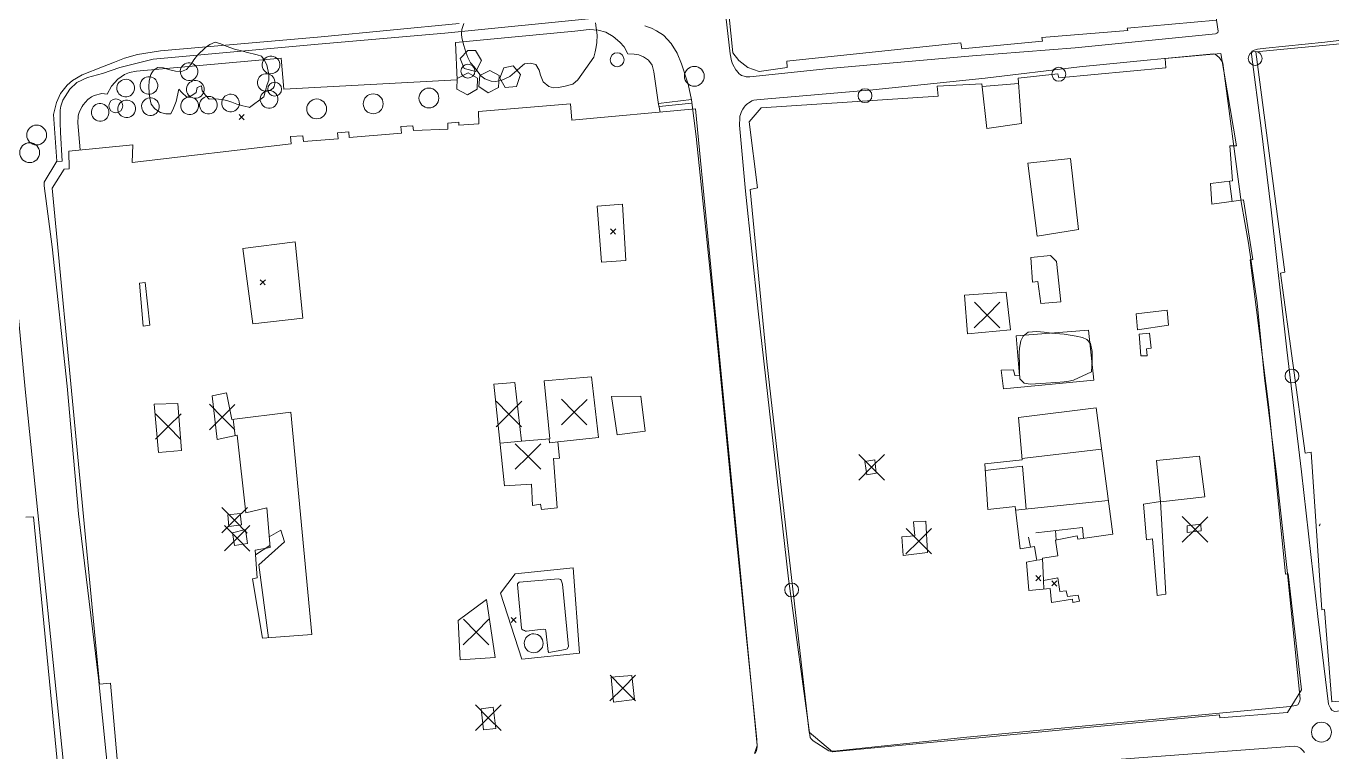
# Model space of a CAD drawing. Header units: metres. Extents: x 4652992 to 4879070, y 2074171 to 2309877.
# Drawn here: x 4654215.2 to 4654359.8, y 2308172.6 to 2308252.9 of the extents above; entities that cross this region are included whole.
import ezdxf

# ---------------------------------------------------------------- set-up
doc = ezdxf.new("R2010")
doc.units = ezdxf.units.M
doc.header["$MEASUREMENT"] = 0
doc.linetypes.add('DGN Style 2', pattern=[66.27138, 39.762828, -26.508552])
for name, color, linetype, lineweight in [('Level 16', 2, 'Continuous', 0), ('Level 18', 5, 'Continuous', 0), ('Level 30', 5, 'Continuous', 0), ('Level 31', 38, 'Continuous', 0), ('Level 35', 4, 'Continuous', 0), ('Level 39', 9, 'Continuous', 0), ('Level 40', 1, 'Continuous', 0), ('Level 45', 9, 'Continuous', 0), ('Level 54', 30, 'DGN Style 2', 0), ('Level 61', 4, 'Continuous', 0), ('Level 62', 4, 'Continuous', 0), ('Level 63', 3, 'Continuous', 0)]:
    doc.layers.add(name, color=color, linetype=linetype, lineweight=lineweight)

# ---------------------------------------------------------------- blocks, each defined once
blk = doc.blocks.new('POSTE_1')
at = {"layer": 'Level 61'}
blk.add_circle((-4.7e-05, -1.9e-05, -2.4e-05), 0.770001, dxfattribs=at)
blk = doc.blocks.new('AL_1')
at = {"layer": 'Level 45'}
blk.add_circle((2.1e-05, 1.3e-05, 3e-05), 1.100002, dxfattribs=at)
blk = doc.blocks.new('COTA_3')
at = {"layer": 'Level 63', "ltscale": 0.2}
for p, q in [((-1.408562, 1.419507, 4e-05), (-0.000105, -1.5e-05, 4e-05)), ((1.419417, 1.408442, 4e-05), (-0.000105, -1.5e-05, 4e-05)), ((-0.000105, -1.5e-05, 4e-05), (-1.419627, -1.408472, 4e-05)), ((-0.000105, -1.5e-05, 4e-05), (1.408352, -1.419537, 4e-05))]:
    blk.add_line(p, q, dxfattribs=at)
blk = doc.blocks.new('COTA_10')
at = {"layer": 'Level 39'}
for p, q in [((-1.408444, 1.419518, 3.9e-05), (1.3e-05, -4e-06, 3.9e-05)), ((1.419535, 1.408453, 3.9e-05), (1.3e-05, -4e-06, 3.9e-05)), ((1.3e-05, -4e-06, 3.9e-05), (-1.419509, -1.408461, 3.9e-05)), ((1.3e-05, -4e-06, 3.9e-05), (1.40847, -1.419526, 3.9e-05))]:
    blk.add_line(p, q, dxfattribs=at)
blk = doc.blocks.new('COTA_1')
at = {"layer": 'Level 63', "ltscale": 0.2}
for p, q in [((0.000125, 4.5e-05, -0.000195), (-1.419397, -1.408412, -0.000195)), ((-1.408332, 1.419567, -0.000195), (0.000125, 4.5e-05, -0.000195)), ((1.419647, 1.408502, -0.000195), (0.000125, 4.5e-05, -0.000195)), ((0.000125, 4.5e-05, -0.000195), (1.408582, -1.419477, -0.000195))]:
    blk.add_line(p, q, dxfattribs=at)
blk = doc.blocks.new('COTA_4')
at = {"layer": 'Level 63', "ltscale": 0.2}
for p, q in [((-1.408652, 1.419322, -6.5e-05), (-0.000195, -0.0002, -6.5e-05)), ((1.419327, 1.408257, -6.5e-05), (-0.000195, -0.0002, -6.5e-05)), ((-0.000195, -0.0002, -6.5e-05), (-1.419717, -1.408657, -6.5e-05)), ((-0.000195, -0.0002, -6.5e-05), (1.408262, -1.419722, -6.5e-05))]:
    blk.add_line(p, q, dxfattribs=at)
blk = doc.blocks.new('COTA_6')
at = {"layer": 'Level 63', "ltscale": 0.2}
for p, q in [((0.000225, 0, 0.000245), (-1.419297, -1.408457, 0.000245)), ((-1.408232, 1.419522, 0.000245), (0.000225, 0, 0.000245)), ((1.419747, 1.408457, 0.000245), (0.000225, 0, 0.000245)), ((0.000225, 0, 0.000245), (1.408682, -1.419522, 0.000245))]:
    blk.add_line(p, q, dxfattribs=at)
blk = doc.blocks.new('COTA_9')
at = {"layer": 'Level 63', "ltscale": 0.2}
for p, q in [((-0.00013, 0.00011, 0.000195), (-1.419652, -1.408347, 0.000195)), ((-1.408587, 1.419632, 0.000195), (-0.00013, 0.00011, 0.000195)), ((1.419392, 1.408567, 0.000195), (-0.00013, 0.00011, 0.000195)), ((-0.00013, 0.00011, 0.000195), (1.408327, -1.419412, 0.000195))]:
    blk.add_line(p, q, dxfattribs=at)

msp = doc.modelspace()

# ---------------------------------------------------------------- linework, layer by layer
at = {"layer": 'Level 16', "elevation": 1358.78, "flags": 128}
msp.add_lwpolyline([(4654269.841918, 2308191.347074), (4654274.207161, 2308191.742168), (4654274.427675, 2308191.652761), (4654274.48783, 2308191.5805), (4654274.618247, 2308191.148069), (4654275.28178, 2308184.221464), (4654275.161584, 2308183.989806), (4654274.959733, 2308183.909957), (4654273.108597, 2308183.581918), (4654273.032684, 2308183.687436), (4654272.798629, 2308185.968796), (4654272.74704, 2308186.122093), (4654272.493612, 2308186.157922), (4654270.639584, 2308185.928264), (4654270.532197, 2308185.949822), (4654270.42194, 2308185.994526), (4654270.293065, 2308186.058013), (4654270.144131, 2308186.170666), (4654270.079676, 2308186.258837), (4654269.642983, 2308191.093608), (4654269.662997, 2308191.194914), (4654269.721677, 2308191.265889)], close=True, dxfattribs=at)
at = {"layer": 'Level 16', "extrusion": (-0.0081558767152266, 0.0444462662979469, 0.9989784837959113)}
msp.add_circle((-4994432.190017, -1428724.342552, 65988.518384), 1.046783999999999, dxfattribs=at)
at = {"layer": 'Level 18', "color": 30}
for points in [[(4654341.107535, 2308293.003053, 1348.536539), (4654347.219719, 2308252.38336, 1350.738178), (4654347.190005, 2308252.246053, 1350.748178), (4654347.071638, 2308252.1577, 1350.798178), (4654346.930324, 2308252.104421, 1350.818178), (4654331.404578, 2308250.555821, 1352.16647), (4654320.021946, 2308249.648709, 1353.081265), (4654304.162527, 2308248.258971, 1353.999735), (4654295.367811, 2308247.31365, 1354.522718), (4654294.982965, 2308247.33448, 1354.522718), (4654294.742042, 2308247.385367, 1354.532718), (4654294.452098, 2308247.49195, 1354.562718), (4654294.289392, 2308247.586772, 1354.602718), (4654294.192393, 2308247.667716, 1354.642718), (4654293.885223, 2308248.012203, 1354.672718), (4654293.823682, 2308248.115886, 1354.662718), (4654293.505022, 2308248.689509, 1354.662718), (4654293.408015, 2308248.876252, 1354.662718), (4654293.34073, 2308249.094502, 1354.662718), (4654293.20509, 2308249.878848, 1354.662718), (4654292.715174, 2308254.046442, 1354.002718)], [(4654263.174737, 2308253.222288, 1354.384882), (4654247.925952, 2308251.763986, 1354.474882), (4654230.12606, 2308250.221001, 1354.634882), (4654227.573655, 2308249.80013, 1354.804882), (4654226.139844, 2308249.398152, 1354.804882), (4654225.025817, 2308248.966212, 1354.774882), (4654223.713228, 2308248.418797, 1354.784882), (4654221.441599, 2308247.564105, 1354.884882), (4654220.37568, 2308246.927219, 1354.924882), (4654219.770008, 2308246.388096, 1354.914882), (4654219.054209, 2308245.467602, 1354.944882), (4654218.591087, 2308244.48634, 1355.074882), (4654218.260984, 2308243.162351, 1355.174882), (4654218.63285, 2308237.98161, 1355.344882), (4654217.231621, 2308235.66969, 1355.414882), (4654217.228927, 2308235.258175, 1355.414882)], [(4654291.34947, 2308222.173449, 1356.444882), (4654289.451033, 2308240.706415, 1355.134882), (4654288.9087, 2308244.776014, 1354.754882), (4654288.535572, 2308246.510207, 1354.664882), (4654287.818943, 2308248.766303, 1354.524882), (4654287.335423, 2308249.946975, 1354.454882), (4654286.683543, 2308251.013337, 1354.394882), (4654285.817869, 2308251.930025, 1354.344882), (4654285.059795, 2308252.426999, 1354.324882), (4654284.478441, 2308252.721901, 1354.314882), (4654284.049767, 2308252.879729, 1354.294882), (4654283.733696, 2308252.961372, 1354.284882)], [(4654367.726854, 2308252.178922, 1345.315929), (4654364.64864, 2308251.833468, 1346.524882), (4654359.043317, 2308251.181823, 1348.394882), (4654352.522217, 2308250.493224, 1350.694882), (4654351.597607, 2308250.381305, 1350.834882), (4654351.476701, 2308250.360758, 1350.834882), (4654351.237425, 2308250.296078, 1350.814882), (4654351.135502, 2308250.256153, 1350.814882), (4654350.974494, 2308250.159564, 1350.804882), (4654350.932968, 2308250.00699, 1350.794882), (4654350.930631, 2308249.961384, 1350.784882), (4654350.914586, 2308249.818791, 1350.774882), (4654351.980882, 2308241.633454, 1351.304882), (4654353.118814, 2308232.580123, 1352.284882), (4654354.842333, 2308217.094977, 1354.004882), (4654356.44655, 2308203.594307, 1355.264882)], [(4654296.316419, 2308221.379094, 1356.514882), (4654294.91281, 2308234.665361, 1355.644882), (4654294.227252, 2308241.968773, 1355.004882), (4654294.256081, 2308242.776386, 1354.984882), (4654294.286983, 2308242.956499, 1354.944882), (4654294.328169, 2308243.149376, 1354.934882), (4654294.460786, 2308243.487217, 1354.914882), (4654294.617367, 2308243.760288, 1354.894882), (4654294.75717, 2308243.954779, 1354.874882), (4654294.873352, 2308244.109458, 1354.834882), (4654295.00971, 2308244.25242, 1354.804882), (4654295.148725, 2308244.372427, 1354.794882), (4654295.251179, 2308244.462813, 1354.774882), (4654295.433597, 2308244.573675, 1354.754882), (4654295.586687, 2308244.653391, 1354.734882), (4654295.655235, 2308244.691201, 1354.724882), (4654295.812508, 2308244.755106, 1354.704882), (4654296.144918, 2308244.789571, 1354.664882), (4654296.513496, 2308244.816415, 1354.644882), (4654308.985822, 2308245.87597, 1353.594882), (4654321.440332, 2308247.170694, 1352.964882), (4654331.886357, 2308248.440745, 1352.154882), (4654339.730102, 2308249.222071, 1351.492065)], [(4654339.730102, 2308249.222071, 1351.492065), (4654346.715968, 2308249.860825, 1351.072065), (4654346.862404, 2308249.837401, 1351.042065), (4654347.08287, 2308249.700898, 1351.042065), (4654347.365472, 2308249.43134, 1351.042065), (4654347.726791, 2308248.96526, 1351.052065), (4654347.742362, 2308248.827046, 1351.052065), (4654349.796241, 2308233.48403, 1352.212065), (4654350.582594, 2308228.917578, 1352.600038)], [(4654171.015474, 2308207.42051, 1346.416456), (4654172.46127, 2308216.200941, 1347.679691), (4654172.836186, 2308224.593098, 1348.98954), (4654173.345897, 2308229.505239, 1350.257281), (4654173.496843, 2308230.645602, 1350.377281), (4654173.770456, 2308231.449198, 1350.437281), (4654173.868499, 2308231.726097, 1350.437281), (4654174.011246, 2308231.994033, 1350.437281), (4654174.142763, 2308232.201786, 1350.437281), (4654174.369301, 2308232.421701, 1350.457281), (4654191.441156, 2308233.982796, 1352.943548), (4654211.151973, 2308236.428634, 1355.214879), (4654211.668113, 2308236.54365, 1355.214879), (4654212.535401, 2308236.635075, 1355.394879), (4654212.938596, 2308236.476179, 1355.434879), (4654215.117251, 2308212.75174, 1356.574879), (4654220.114336, 2308164.096012, 1358.194879), (4654220.020485, 2308163.765445, 1358.174879), (4654219.75809, 2308163.575013, 1358.134879), (4654219.567357, 2308163.522119, 1358.094879), (4654197.095985, 2308161.131766, 1353.874879)], [(4654224.544167, 2308167.90885, 1358.333843), (4654223.253672, 2308180.746144, 1357.649582), (4654221.025259, 2308198.93045, 1357.072804), (4654219.792956, 2308213.081024, 1356.583962), (4654218.136351, 2308228.496911, 1355.841433), (4654217.228927, 2308235.258175, 1355.414882)], [(4654353.696375, 2308203.330384, 1355.044882), (4654352.379377, 2308213.969516, 1354.274485), (4654351.541852, 2308222.294928, 1353.366515), (4654350.582594, 2308228.917578, 1352.600038)], [(4654291.34947, 2308222.173449, 1356.444882), (4654293.787789, 2308197.147767, 1358.082574), (4654296.166597, 2308173.932484, 1359.816909), (4654296.181243, 2308173.143418, 1359.946909), (4654296.098509, 2308172.691362, 1359.936909), (4654295.974281, 2308172.406367, 1359.936909)], [(4654304.662455, 2308172.664129, 1359.863865), (4654304.260032, 2308172.638836, 1360.003865), (4654304.131743, 2308172.672149, 1360.003865), (4654302.386077, 2308173.802487, 1359.873865), (4654302.170139, 2308173.997287, 1359.843865), (4654302.059409, 2308174.155831, 1359.833865), (4654299.673284, 2308191.720985, 1358.613865), (4654296.316419, 2308221.379094, 1356.514882)], [(4654304.662455, 2308172.664129, 1359.863865), (4654319.03443, 2308174.164549, 1359.798215), (4654337.951973, 2308175.986513, 1359.48311), (4654355.215255, 2308177.597172, 1358.73311), (4654355.600786, 2308177.655732, 1358.69311), (4654355.842492, 2308177.705392, 1358.66311), (4654355.951836, 2308177.728755, 1358.63311), (4654356.054076, 2308177.791286, 1358.60311), (4654356.196945, 2308178.019286, 1358.56311), (4654356.263497, 2308178.202202, 1358.54311), (4654356.324398, 2308178.431542, 1358.49311), (4654354.86077, 2308192.659439, 1356.66182), (4654353.696375, 2308203.330384, 1355.044882)], [(4654381.915875, 2308179.76025, 1356.054555), (4654370.88855, 2308178.379854, 1357.59902), (4654360.433151, 2308177.064136, 1358.463996), (4654360.14271, 2308177.038958, 1358.433996), (4654360.057734, 2308177.06363, 1358.423996), (4654359.823579, 2308177.201829, 1358.423996), (4654359.667851, 2308177.392624, 1358.403996), (4654359.439344, 2308177.848687, 1358.373996), (4654358.251696, 2308187.573757, 1357.343996), (4654356.44655, 2308203.594307, 1355.264882)], [(4654334.537661, 2308171.623975, 1359.594879), (4654355.642539, 2308173.199422, 1358.934879), (4654356.058976, 2308173.131099, 1358.874879), (4654356.366619, 2308172.965042, 1358.814879), (4654356.65393, 2308172.698501, 1358.774879), (4654356.790193, 2308172.492031, 1358.774879)]]:
    msp.add_polyline3d(points, dxfattribs=at)
at = {"layer": 'Level 30', "color": 1}
for points in [[(4654347.063543, 2308253.605696, 1354.958606), (4654337.16242, 2308252.723281, 1355.938606), (4654337.241706, 2308252.458706, 1355.968606), (4654327.717288, 2308251.669444, 1362.668606), (4654327.783105, 2308251.272536, 1362.708606), (4654318.845772, 2308250.426848, 1362.968606), (4654318.751449, 2308251.077604, 1362.938606), (4654299.45494, 2308249.055745, 1360.498606), (4654299.510919, 2308248.368029, 1360.228606), (4654296.411251, 2308247.926355, 1360.138606), (4654295.167121, 2308248.346872, 1360.078606), (4654294.156675, 2308249.14609, 1360.038606), (4654293.506353, 2308249.996903, 1359.938606), (4654289.980412, 2308284.52875, 1358.928606)], [(4654351.400861, 2308250.088754, 1354.127628), (4654367.36048, 2308251.61604, 1353.967628), (4654367.33344, 2308251.77392, 1348.127628), (4654376.798823, 2308251.683006, 1346.697628), (4654376.574067, 2308252.768438, 1345.917205)], [(4654297.252818, 2308215.755966, 1363.706685), (4654295.415895, 2308234.864045, 1362.466685), (4654296.224768, 2308235.047645, 1362.766685), (4654295.316061, 2308242.324911, 1362.786685), (4654296.635694, 2308243.883027, 1362.876685), (4654316.24439, 2308245.188196, 1356.656685), (4654316.128751, 2308246.289075, 1356.636685), (4654321.073326, 2308246.560354, 1355.536685), (4654321.618726, 2308241.60113, 1355.696685), (4654325.47433, 2308242.160706, 1356.486685), (4654325.098697, 2308247.180038, 1356.496685), (4654329.480754, 2308247.650877, 1356.506685), (4654329.609199, 2308247.203541, 1361.756685), (4654341.445025, 2308248.317285, 1361.295616), (4654341.378756, 2308249.340975, 1356.836685), (4654347.531954, 2308249.918134, 1356.796685), (4654349.252952, 2308239.697391, 1356.706685), (4654348.540525, 2308239.685193, 1356.876685), (4654348.834044, 2308235.818669, 1357.136685), (4654346.384234, 2308235.508706, 1356.656685), (4654346.525901, 2308233.237336, 1360.826685), (4654350.025051, 2308233.702383, 1360.606685), (4654351.065885, 2308227.112522, 1360.226685), (4654350.793004, 2308227.059381, 1360.216685), (4654352.859262, 2308210.734427, 1359.446685)], [(4654356.876681, 2308205.64661, 1358.302902), (4654354.150244, 2308225.577487, 1357.162902), (4654354.618919, 2308225.680465, 1357.192902), (4654351.400861, 2308250.088754, 1354.127628)], [(4654225.701953, 2308167.534543, 1362.87), (4654224.571782, 2308180.193797, 1364.75), (4654223.35545, 2308180.05512, 1364.41), (4654218.120433, 2308235.007116, 1362.94), (4654219.453787, 2308237.110629, 1363.02), (4654220.019761, 2308237.154667, 1362.96), (4654219.955269, 2308239.10339, 1359.69), (4654227.074418, 2308239.783748, 1359.53), (4654226.965977, 2308237.824694, 1364.16), (4654244.583569, 2308239.888132, 1374.35), (4654244.510389, 2308240.71314, 1374.29), (4654245.898111, 2308240.779923, 1374.33), (4654245.9587, 2308240.15252, 1374.34), (4654249.781912, 2308240.47358, 1374.3), (4654249.715619, 2308241.109631, 1374.25), (4654250.970494, 2308241.218067, 1374.26), (4654251.015409, 2308240.62382, 1374.29), (4654256.803777, 2308241.075912, 1373.88), (4654256.739077, 2308241.831692, 1373.86), (4654258.07109, 2308241.917152, 1373.9), (4654258.127517, 2308241.38062, 1373.94), (4654261.934797, 2308241.547312, 1373.95), (4654261.932846, 2308242.207972, 1373.95), (4654263.136278, 2308242.319224, 1373.94), (4654263.160123, 2308241.99181, 1362.74), (4654265.376789, 2308242.11741, 1362.91), (4654265.320055, 2308243.471837, 1362.67), (4654275.503365, 2308244.317884, 1364.35), (4654275.650957, 2308242.525062, 1364.3), (4654289.354629, 2308243.775427, 1363.61), (4654296.182596, 2308173.260257, 1364.08), (4654295.906727, 2308172.399438, 1364.1)], [(4654329.813531, 2308222.4113, 1357.591685), (4654327.611619, 2308222.234915, 1357.901685), (4654327.248884, 2308224.642546, 1358.121685), (4654326.656703, 2308224.58862, 1358.371685), (4654326.475911, 2308227.315396, 1358.271685), (4654328.679833, 2308227.536045, 1357.491685), (4654329.317656, 2308226.85791, 1357.541685), (4654329.813531, 2308222.4113, 1357.591685)], [(4654325.253407, 2308214.222462, 1358.191685), (4654324.875155, 2308218.655152, 1358.731685), (4654332.875431, 2308219.276032, 1358.891685), (4654333.465217, 2308213.727263, 1359.291685), (4654323.477738, 2308212.766148, 1358.871685), (4654323.204639, 2308214.855088, 1358.611685), (4654324.583917, 2308214.891849, 1358.341685), (4654324.71038, 2308214.255039, 1358.311685), (4654325.253407, 2308214.222462, 1358.191685)], [(4654338.684923, 2308216.4408, 1357.970513), (4654338.479713, 2308218.821386, 1357.916685), (4654339.620386, 2308218.931325, 1357.786685), (4654339.826632, 2308217.270053, 1357.746685), (4654339.300369, 2308217.20952, 1357.736685), (4654339.382595, 2308216.439204, 1357.776685), (4654338.684923, 2308216.4408, 1357.970513)], [(4654352.859262, 2308210.734427, 1359.446685), (4654354.7036, 2308192.26029, 1363.106685), (4654354.985166, 2308192.279669, 1363.116685), (4654356.463429, 2308179.441703, 1364.966685), (4654354.921512, 2308176.921605, 1364.486685), (4654347.412669, 2308176.3415, 1364.046685), (4654347.368666, 2308176.677565, 1364.036685), (4654304.5212, 2308172.570048, 1363.496685), (4654301.943256, 2308174.755756, 1363.476685), (4654297.252818, 2308215.755966, 1363.706685)], [(4654274.05166, 2308199.577735, 1363.473447), (4654272.299449, 2308199.408049, 1363.493447), (4654272.198542, 2308199.995708, 1363.423447), (4654271.313116, 2308199.863566, 1363.523447), (4654271.202728, 2308202.223329, 1361.183447), (4654268.212855, 2308202.030145, 1361.473447), (4654267.028691, 2308213.275225, 1362.983447), (4654269.373122, 2308213.49227, 1362.923447), (4654270.084945, 2308206.979469, 1363.113447), (4654273.222846, 2308207.241235, 1363.123447), (4654272.598751, 2308213.668313, 1363.073447), (4654277.842478, 2308214.111884, 1364.353447), (4654278.601841, 2308207.385271, 1364.103447), (4654274.12432, 2308206.885994, 1363.163447), (4654274.28475, 2308205.083541, 1363.263447), (4654273.635025, 2308205.047744, 1363.263447), (4654274.05166, 2308199.577735, 1363.473447)], [(4654244.540825, 2308210.187022, 1359.79), (4654246.864893, 2308185.556796, 1360.49), (4654241.413389, 2308185.149031, 1364.85), (4654240.307869, 2308191.734747, 1364.71), (4654240.80695, 2308191.831864, 1364.71), (4654240.6099, 2308194.908942, 1363.81), (4654242.245645, 2308195.218017, 1360.05), (4654241.908979, 2308199.583709, 1360.03), (4654239.584033, 2308199.048671, 1361.03), (4654238.596523, 2308207.630584, 1361.13), (4654236.407004, 2308207.174636, 1360.23), (4654235.829348, 2308211.998826, 1360.05), (4654237.427451, 2308212.345842, 1361.41), (4654238.02249, 2308209.386201, 1361.27), (4654244.540825, 2308210.187022, 1359.79)], [(4654327.112732, 2308193.962728, 1360.594477), (4654326.898019, 2308195.310281, 1360.516685), (4654325.307859, 2308195.069351, 1360.546685), (4654324.757285, 2308199.742323, 1361.476685), (4654321.747472, 2308199.400468, 1360.546685), (4654321.384523, 2308204.482825, 1360.256685), (4654325.517376, 2308204.901909, 1359.626685), (4654325.128104, 2308209.595482, 1359.316685), (4654333.70718, 2308210.651015, 1358.936685), (4654335.569237, 2308196.673152, 1360.116685), (4654331.702043, 2308196.124844, 1360.136685), (4654331.637666, 2308196.509137, 1360.136685), (4654329.212987, 2308196.026842, 1360.276685), (4654329.463696, 2308194.271262, 1360.736685), (4654327.795902, 2308194.024613, 1360.637109)], [(4654356.876681, 2308205.64661, 1358.302902), (4654357.543544, 2308205.755443, 1358.682902), (4654358.702162, 2308188.304183, 1360.422902), (4654359.000827, 2308188.335216, 1360.522902), (4654359.821915, 2308178.098871, 1361.402902), (4654377.661512, 2308179.604845, 1363.472902)], [(4654340.47254, 2308189.900075, 1361.847311), (4654339.952764, 2308196.172913, 1361.957311), (4654339.290672, 2308196.041169, 1362.237311), (4654338.949622, 2308199.992385, 1360.557311), (4654340.859809, 2308200.299412, 1359.347311), (4654341.442913, 2308190.032819, 1361.407311), (4654340.47254, 2308189.900075, 1361.847311)], [(4654215.207157, 2308198.545842, 1361.28), (4654216.049128, 2308198.580252, 1361.02), (4654219.466818, 2308163.642377, 1361.57)], [(4654312.346003, 2308194.32391, 1360.946685), (4654312.20223, 2308196.366683, 1360.786685), (4654313.631204, 2308196.480656, 1360.666685), (4654313.496131, 2308198.044711, 1360.626685), (4654314.871751, 2308198.116415, 1360.606685), (4654315.05746, 2308194.641875, 1360.716685), (4654312.346003, 2308194.32391, 1360.946685)], [(4654327.112732, 2308193.962728, 1360.594477), (4654327.15939, 2308193.786966, 1360.574477), (4654326.024625, 2308193.568922, 1361.924477), (4654326.278241, 2308190.424762, 1362.004477), (4654328.617269, 2308190.650245, 1362.054477), (4654328.782991, 2308189.104373, 1362.374477), (4654331.103912, 2308189.462063, 1362.484477), (4654331.136859, 2308189.107552, 1362.524477), (4654331.889018, 2308189.243706, 1362.504477), (4654331.736812, 2308189.932269, 1362.504477), (4654330.566318, 2308189.759222, 1362.234477), (4654330.395185, 2308190.391089, 1362.214477), (4654329.684959, 2308190.314568, 1362.174477), (4654329.480406, 2308191.853122, 1362.214477), (4654327.879662, 2308191.547263, 1362.134477), (4654327.795902, 2308194.024613, 1360.637109)], [(4654276.503263, 2308183.509817, 1361.62), (4654270.116496, 2308182.828414, 1361.31), (4654267.764832, 2308190.139048, 1364.81), (4654269.377758, 2308192.275323, 1364.84), (4654275.804621, 2308192.933631, 1364.63), (4654276.503263, 2308183.509817, 1361.62)]]:
    msp.add_polyline3d(points, dxfattribs=at)
msp.add_arc((4654358.067535, 2308197.977593, 1360.43), 0.5, 312.740257, 342.923428, dxfattribs=at)
for points in [[(4654331.753015, 2308230.423303, 1357.606685), (4654327.179427, 2308229.686446, 1357.966685), (4654326.160119, 2308237.766616, 1357.036685), (4654330.869482, 2308238.276341, 1357.026685)], [(4654281.661666, 2308226.997882, 1363.403447), (4654278.950026, 2308226.785572, 1363.403447), (4654278.483898, 2308232.987144, 1363.473447), (4654281.289045, 2308233.218548, 1363.563447)], [(4654245.894876, 2308220.582535, 1363.193447), (4654240.339695, 2308219.966151, 1363.153447), (4654239.243147, 2308228.309961, 1363.213447), (4654245.034761, 2308229.061315, 1363.773447)], [(4654228.218486, 2308219.731715, 1362.453447), (4654227.782666, 2308224.461588, 1362.363447), (4654228.438922, 2308224.564678, 1362.383447), (4654228.942424, 2308219.836357, 1362.423447)], [(4654324.222685, 2308219.29863, 1358.621685), (4654319.465116, 2308218.865039, 1359.491685), (4654319.152948, 2308223.149866, 1359.451685), (4654323.774789, 2308223.47812, 1359.051685)], [(4654341.732939, 2308219.835394, 1356.896685), (4654338.315625, 2308219.318204, 1356.886685), (4654338.141298, 2308221.092032, 1356.846685), (4654341.582885, 2308221.477366, 1356.836685)], [(4654229.891569, 2308205.704205, 1360.233447), (4654229.42299, 2308211.091294, 1360.233447), (4654232.057044, 2308211.153237, 1360.233447), (4654232.458645, 2308205.961603, 1360.233447)], [(4654283.789605, 2308208.068859, 1363.173447), (4654280.677844, 2308207.689598, 1363.053447), (4654280.047158, 2308211.936423, 1362.973447), (4654283.313861, 2308211.967009, 1363.083447)], [(4654309.198692, 2308204.919117, 1361.526685), (4654309.356105, 2308203.423352, 1361.696685), (4654308.315591, 2308203.238229, 1361.726685), (4654308.125006, 2308204.71791, 1361.656685)], [(4654345.744815, 2308200.820865, 1359.426685), (4654340.863948, 2308200.259044, 1359.416685), (4654340.395698, 2308204.825867, 1359.216685), (4654345.156298, 2308205.313009, 1359.416685)], [(4654239.084387, 2308197.712783, 1361.229825), (4654237.700095, 2308197.536186, 1361.389825), (4654237.579835, 2308198.815928, 1361.229825), (4654238.936833, 2308198.967734, 1361.189825)], [(4654239.529936, 2308197.184822, 1361.239825), (4654239.73656, 2308195.653293, 1362.129825), (4654238.304904, 2308195.42567, 1363.189825), (4654238.088801, 2308196.830506, 1362.849825)], [(4654345.345782, 2308197.029195, 1359.97498), (4654343.814641, 2308196.854984, 1359.56498), (4654343.783614, 2308197.605521, 1359.50998), (4654345.299608, 2308197.778981, 1359.96498)], [(4654267.164774, 2308183.002031, 1365.43), (4654263.307009, 2308182.742849, 1362.4), (4654263.075326, 2308187.105077, 1361.67), (4654266.212893, 2308189.432808, 1364.7)], [(4654282.614559, 2308178.35436, 1363.419825), (4654280.295329, 2308178.067817, 1363.429825), (4654280.006682, 2308180.855298, 1363.409825), (4654282.302984, 2308181.026131, 1363.389825)], [(4654265.883889, 2308174.997272, 1366.149825), (4654265.611442, 2308177.345688, 1366.099825), (4654266.96073, 2308177.524856, 1365.839825), (4654267.260325, 2308175.163499, 1365.969825)]]:
    msp.add_3dface(points, dxfattribs=at)
at = {"layer": 'Level 31'}
for points in [[(4654263.735614, 2308248.231952, 1358.340038), (4654263.302787, 2308249.359697, 1358.255038), (4654264.159967, 2308250.256346, 1358.235038), (4654265.013337, 2308250.22547, 1358.220038), (4654265.669911, 2308249.121365, 1358.215038), (4654265.023458, 2308247.919291, 1358.235038), (4654263.735614, 2308248.231952, 1358.340038)], [(4654262.949057, 2308245.947411, 1358.225038), (4654262.969767, 2308247.151317, 1358.240038), (4654264.183252, 2308247.786678, 1358.255038), (4654265.209979, 2308247.182296, 1358.255038), (4654265.196922, 2308245.943213, 1358.300038), (4654264.099346, 2308245.3207, 1358.305038), (4654262.949057, 2308245.947411, 1358.225038)], [(4654266.408638, 2308245.553406, 1358.320038), (4654265.350812, 2308246.24266, 1358.305038), (4654265.465004, 2308247.460413, 1358.280038), (4654266.597454, 2308248.015904, 1358.255038), (4654267.607203, 2308247.456125, 1358.255038), (4654267.551659, 2308246.158877, 1358.220038), (4654266.408638, 2308245.553406, 1358.320038)], [(4654268.294927, 2308246.158747, 1358.220038), (4654267.70109, 2308247.186465, 1358.175038), (4654268.128767, 2308248.334374, 1358.180038), (4654269.161179, 2308248.541769, 1358.210038), (4654269.98657, 2308247.592009, 1358.270038), (4654269.550789, 2308246.263076, 1358.260038), (4654268.294927, 2308246.158747, 1358.220038)]]:
    msp.add_polyline3d(points, dxfattribs=at)
at = {"layer": 'Level 31', "extrusion": (0.002375040545231, 0.0285717775548604, 0.9995889218622643)}
for centre in [(-4447021.609975, -2684726.394316, 78362.449901), (-4447030.21704, -2684725.901897, 78362.475793), (-4447022.46074, -2684724.500642, 78362.395586), (-4447030.689242, -2684724.075473, 78362.503441), (-4447021.989186, -2684722.63167, 78362.392)]:
    msp.add_circle(centre, 0.9761089999999999, dxfattribs=at)
at = {"layer": 'Level 31', "extrusion": (0.002375040545231, 0.0285717775548603, 0.9995889218622643)}
for centre in [(-4447030.584843, -2684727.892469, 78362.542891), (-4447017.307255, -2684724.506214, 78362.175655), (-4447015.061353, -2684721.725596, 78362.205947), (-4447017.665736, -2684722.186071, 78362.20915), (-4447024.04595, -2684722.882535, 78362.349175), (-4447026.475361, -2684723.312907, 78362.371523)]:
    msp.add_circle(centre, 0.9761089999999999, dxfattribs=at)
at = {"layer": 'Level 31', "extrusion": (0.0023750405452311, 0.0285717775548603, 0.9995889218622643)}
for centre in [(-4447014.765245, -2684724.008214, 78362.18138), (-4447012.167689, -2684721.094866, 78362.219987)]:
    msp.add_circle(centre, 0.9761089999999999, dxfattribs=at)
at = {"layer": 'Level 35'}
for p, q in [((4654321.107039, 2308246.253806, 1355.546574), (4654325.142827, 2308246.590357, 1356.495509)), ((4654348.501747, 2308235.776626, 1355.941684), (4654348.772627, 2308233.535933, 1355.811684)), ((4654238.384132, 2308207.586355, 1361.042697), (4654238.183479, 2308209.40598, 1361.233447)), ((4654270.106135, 2308206.981237, 1363.113515), (4654267.715332, 2308206.754728, 1362.793515)), ((4654334.313383, 2308206.10044, 1359.32084), (4654325.504819, 2308205.053311, 1359.616685)), ((4654324.805833, 2308199.330275, 1361.394681), (4654335.069793, 2308200.422324, 1359.800183)), ((4654329.208202, 2308197.07003, 1359.59008), (4654329.283433, 2308196.040854, 1359.78008)), ((4654326.450815, 2308195.242524, 1359.99008), (4654326.221873, 2308196.336761, 1359.99008)), ((4654327.15939, 2308193.786966, 1360.574477), (4654327.801086, 2308193.871317, 1360.484476)), ((4654327.879662, 2308191.547263, 1362.134477), (4654327.93912, 2308190.584871, 1362.03998))]:
    msp.add_line(p, q, dxfattribs=at)
at = {"layer": 'Level 35', "extrusion": (0.0577046714899377, 0.0751341828764156, 0.9955023985163128), "elevation": 443353.121472, "flags": 128}
msp.add_lwpolyline([(-2285297.890123, -4644452.612234), (-2285297.212248, -4644451.978898), (-2285296.906156, -4644452.295566)], dxfattribs=at)
at = {"layer": 'Level 35', "extrusion": (0.0064614065959751, 0.0742609904597322, 0.9972179077417038), "elevation": 202838.321617, "flags": 128}
msp.add_lwpolyline([(-4436734.687175, -2695333.547681), (-4436734.462241, -2695334.755061), (-4436729.366996, -2695333.681835)], dxfattribs=at)
at = {"layer": 'Level 35'}
for points in [[(4654262.958056, 2308247.011104, 1356.85298), (4654262.769197, 2308251.110835, 1356.935038), (4654276.016, 2308252.400051, 1356.800038), (4654277.578822, 2308252.564, 1356.880038), (4654278.596734, 2308252.476407, 1356.920038), (4654279.43953, 2308252.276166, 1356.950038), (4654280.226321, 2308251.810995, 1356.940038), (4654280.968028, 2308251.168346, 1356.940038), (4654281.459613, 2308250.630821, 1356.930038), (4654281.881034, 2308249.868752, 1356.900038)], [(4654243.77021, 2308245.974303, 1356.950453), (4654243.477975, 2308249.410797, 1356.960038), (4654227.477461, 2308247.97038, 1356.880038), (4654226.672344, 2308247.811223, 1356.850038), (4654226.145214, 2308247.571025, 1356.840038), (4654225.409965, 2308247.060742, 1356.840038), (4654224.682974, 2308246.302028, 1356.920038), (4654224.221925, 2308245.405011, 1356.900038)]]:
    msp.add_polyline3d(points, dxfattribs=at)
at = {"layer": 'Level 40', "color": 3}
for points in [[(4654276.321036, 2308246.997722, 1359.520038), (4654275.76247, 2308246.501948, 1359.500038), (4654274.787574, 2308246.258581, 1359.360038), (4654274.156352, 2308246.137285, 1359.320038), (4654273.647727, 2308246.094892, 1359.300038), (4654273.137801, 2308246.262281, 1359.280038), (4654272.485165, 2308246.759063, 1359.240038), (4654272.191845, 2308247.524267, 1359.220038), (4654272.047835, 2308248.063442, 1359.220038), (4654271.68389, 2308248.708855, 1359.220038), (4654271.077924, 2308248.851602, 1359.220038), (4654270.409232, 2308248.768138, 1359.220038), (4654269.932777, 2308248.374768, 1359.260038), (4654269.569875, 2308248.017312, 1359.280038), (4654268.81263, 2308247.36889, 1359.280038), (4654267.906075, 2308246.946497, 1359.280038), (4654267.254325, 2308246.799601, 1359.260038), (4654266.731772, 2308246.834969, 1359.260038), (4654266.030909, 2308247.102482, 1359.240038), (4654265.589166, 2308247.450038, 1359.220038), (4654264.85899, 2308248.442048, 1359.180038), (4654264.464331, 2308248.869464, 1359.140038), (4654264.152355, 2308249.473988, 1359.120038), (4654263.927376, 2308250.060167, 1359.120038), (4654263.715026, 2308250.778367, 1359.120038), (4654263.492332, 2308251.663362, 1359.300038), (4654263.454704, 2308252.060385, 1359.660038), (4654263.499188, 2308252.559811, 1359.820038), (4654263.701866, 2308253.235387, 1359.820038)], [(4654278.283378, 2308253.303161, 1358.580038), (4654278.48513, 2308251.958669, 1358.720038), (4654278.449846, 2308251.14304, 1358.780038), (4654278.35885, 2308250.638457, 1358.820038), (4654278.241297, 2308250.079614, 1358.820038), (4654278.091731, 2308249.512557, 1358.860038), (4654276.321036, 2308246.997722, 1359.520038)], [(4654239.973766, 2308243.939589, 1359.720038), (4654239.916132, 2308243.951737, 1359.720038), (4654239.236208, 2308244.117351, 1359.720038), (4654238.591081, 2308244.305357, 1359.690038), (4654238.011062, 2308244.516798, 1359.600038), (4654237.46258, 2308244.699295, 1359.380038), (4654236.925248, 2308244.827421, 1359.230038), (4654236.182397, 2308244.872527, 1359.140038), (4654235.509825, 2308244.858229, 1359.050038), (4654235.100381, 2308245.30869, 1359.030038), (4654234.71853, 2308245.783061, 1359.020038), (4654234.669155, 2308246.335987, 1359.030038), (4654234.175611, 2308246.135317, 1358.970038), (4654234.070707, 2308245.600048, 1358.950038), (4654233.604902, 2308245.244897, 1358.890038), (4654233.023681, 2308245.092435, 1358.870038), (4654232.476132, 2308245.601733, 1358.870038), (4654232.148386, 2308245.975519, 1358.810038), (4654231.839505, 2308244.576572, 1358.790038), (4654231.564294, 2308243.839385, 1358.780038), (4654231.269774, 2308243.225177, 1358.780038), (4654230.711245, 2308243.216567, 1358.770038), (4654230.107849, 2308243.388345, 1358.760038), (4654229.475759, 2308243.781692, 1358.770038), (4654229.098662, 2308244.314515, 1358.760038), (4654228.947471, 2308244.955788, 1358.730038), (4654228.869818, 2308245.588991, 1358.650038), (4654228.813778, 2308246.217639, 1358.520038), (4654228.861857, 2308246.876362, 1358.410038), (4654229.053066, 2308247.571801, 1358.330038), (4654229.362681, 2308248.078784, 1358.280038), (4654229.833656, 2308248.351096, 1358.320038), (4654230.452539, 2308248.324689, 1358.430038), (4654231.01244, 2308248.124921, 1358.550038), (4654231.768891, 2308247.965471, 1358.660038), (4654232.439429, 2308247.898449, 1358.670038), (4654232.989652, 2308248.154057, 1358.690038), (4654233.520418, 2308248.711037, 1358.690038), (4654233.821334, 2308249.212421, 1358.690038), (4654234.204486, 2308249.711335, 1358.510038), (4654235.121271, 2308250.565966, 1358.340038), (4654235.589796, 2308250.898249, 1358.280038), (4654236.177535, 2308251.153382, 1358.210038), (4654236.816953, 2308250.974011, 1358.150038), (4654237.379304, 2308250.714272, 1358.180038), (4654238.438751, 2308250.349752, 1358.300038), (4654238.977578, 2308250.228743, 1358.380038), (4654239.596878, 2308250.061045, 1358.390038), (4654240.811144, 2308249.753073, 1358.330038), (4654241.297776, 2308249.598475, 1358.330038), (4654241.60364, 2308249.192143, 1358.480038), (4654241.894016, 2308248.64044, 1358.560038), (4654242.112788, 2308247.568744, 1358.760038), (4654242.09828, 2308246.962399, 1358.860038), (4654241.946205, 2308246.489095, 1358.950038), (4654241.746566, 2308245.82516, 1359.010038), (4654241.57398, 2308245.110932, 1359.010038), (4654239.973766, 2308243.939589, 1359.720038)], [(4654331.207151, 2308213.722552, 1358.787311), (4654330.702857, 2308213.61043, 1358.747311), (4654330.190021, 2308213.530555, 1358.667311), (4654329.242928, 2308213.461822, 1358.567311), (4654327.015734, 2308213.315105, 1358.507311), (4654326.407572, 2308213.284955, 1358.467311), (4654325.742233, 2308213.418951, 1358.447311), (4654325.263662, 2308213.881649, 1358.427311), (4654325.217745, 2308214.623528, 1358.387311), (4654325.243807, 2308215.274594, 1358.347311), (4654325.215749, 2308216.776034, 1358.307311), (4654325.226669, 2308217.277519, 1358.327311), (4654325.375043, 2308218.08711, 1358.367311), (4654325.646652, 2308218.612409, 1358.387311), (4654326.198656, 2308219.035448, 1358.387311), (4654327.137206, 2308219.136428, 1358.387311), (4654327.964948, 2308219.061304, 1358.387311), (4654328.766383, 2308218.930425, 1358.387311), (4654330.187484, 2308218.812116, 1358.387311), (4654330.861705, 2308218.722121, 1358.387311), (4654331.51554, 2308218.605704, 1358.407311), (4654332.206846, 2308218.451215, 1358.407311), (4654332.706821, 2308218.243681, 1358.427311), (4654333.095648, 2308217.783794, 1358.427311), (4654333.282904, 2308216.921871, 1358.427311), (4654333.292953, 2308215.927743, 1358.427311), (4654333.203358, 2308214.663682, 1358.427311), (4654331.207151, 2308213.722552, 1358.787311)]]:
    msp.add_polyline3d(points, dxfattribs=at)
at = {"layer": 'Level 54'}
for p, q in [((4654285.259348, 2308244.387142, 1355.756463), (4654288.898712, 2308244.822437, 1354.752473)), ((4654285.332681, 2308244.040048, 1355.800489), (4654288.958076, 2308244.405503, 1354.789479)), ((4654242.230375, 2308195.416025, 1358.097311), (4654240.643167, 2308194.389442, 1358.047311))]:
    msp.add_line(p, q, dxfattribs=at)
at = {"layer": 'Level 54', "linetype": 'Continuous'}
for points in [[(4654278.999029, 2308253.906315, 1354.194882), (4654261.597302, 2308252.178602, 1354.414882), (4654247.592935, 2308250.930508, 1354.554882), (4654229.289983, 2308249.29212, 1354.684882), (4654225.604948, 2308248.353429, 1354.884882), (4654223.703306, 2308247.679898, 1354.964882), (4654222.023644, 2308247.247141, 1354.944882), (4654220.846456, 2308246.705221, 1354.924882), (4654220.06367, 2308245.967895, 1354.984882), (4654219.295568, 2308244.725892, 1355.054882), (4654219.180227, 2308244.409558, 1355.054882), (4654219.085336, 2308244.081376, 1355.054882), (4654219.010914, 2308243.625564, 1355.054882), (4654219.000728, 2308243.380623, 1355.094882), (4654219.016853, 2308242.999154, 1355.104882), (4654219.005279, 2308242.283656, 1355.154882), (4654219.044887, 2308241.171893, 1355.234882), (4654219.214813, 2308237.980658, 1355.334882), (4654218.612697, 2308237.948359, 1355.345889)], [(4654242.064115, 2308185.197704, 1358.067311), (4654241.0109, 2308193.286328, 1358.027311), (4654243.834755, 2308195.83836, 1357.917311), (4654243.436594, 2308197.109741, 1357.867311), (4654242.155023, 2308196.393147, 1357.857311)]]:
    msp.add_polyline3d(points, dxfattribs=at)
at = {"layer": 'Level 62'}
for p, q in [((4654262.958056, 2308247.011104, 1356.18), (4654243.770209, 2308245.974303, 1356.13)), ((4654285.243823, 2308244.490485, 1355.762633), (4654285.455075, 2308243.41962, 1355.852633))]:
    msp.add_line(p, q, dxfattribs=at)
at = {"layer": 'Level 62', "extrusion": (0.0119598589257371, 0.0220476115901131, 0.9996853828068349), "elevation": 107913.057091, "flags": 128}
msp.add_lwpolyline([(-2990563.820399, -4246812.879169), (-2990561.194728, -4246816.866001), (-2990557.79762, -4246814.473902)], dxfattribs=at)
at = {"layer": 'Level 62'}
for points in [[(4654281.881034, 2308249.868752, 1355.914825), (4654282.582762, 2308249.836564, 1355.984825), (4654283.069592, 2308249.769095, 1355.994825), (4654283.616132, 2308249.543231, 1355.954825), (4654284.17283, 2308249.176679, 1355.934825), (4654284.557466, 2308248.629201, 1355.954825), (4654284.73505, 2308247.877053, 1355.964825), (4654285.27561, 2308244.278897, 1355.75)], [(4654221.22463, 2308239.2247, 1356.23), (4654220.972641, 2308242.246821, 1356.2), (4654221.002668, 2308242.954813, 1356.17), (4654221.045442, 2308243.13814, 1356.19), (4654221.148585, 2308243.478215, 1356.19), (4654221.457423, 2308244.022529, 1356.19), (4654221.568601, 2308244.207427, 1356.18), (4654222.070733, 2308244.812601, 1356.17), (4654222.473981, 2308245.099875, 1356.17), (4654222.771542, 2308245.270246, 1356.16), (4654223.620594, 2308245.475358, 1356.14), (4654224.221925, 2308245.405011, 1356.01)]]:
    msp.add_polyline3d(points, dxfattribs=at)

# ---------------------------------------------------------------- block references
at = {"layer": 'Level 39'}
for p in [(4654321.64285, 2308220.9458, 1356.62995), (4654268.69315, 2308209.98225, 1358.15985), (4654275.9312, 2308210.19265, 1357.85985), (4654230.97835, 2308208.59485, 1357.33985), (4654236.9482, 2308209.6382, 1357.53985), (4654270.81315, 2308205.27895, 1358.53985), (4654308.8634, 2308204.08245, 1359.45385), (4654238.32005, 2308198.2214, 1358.76985), (4654344.66895, 2308197.20335, 1358.18495), (4654238.60975, 2308196.22695, 1358.68985), (4654314.0779, 2308195.90325, 1358.47385), (4654265.0701, 2308185.84235, 1360.04985), (4654281.30635, 2308179.63955, 1360.33985), (4654266.41795, 2308176.3519, 1362.26985)]:
    msp.add_blockref('COTA_10', p, dxfattribs=at)
at = {"layer": 'Level 45'}
for p in [(4654289.2365, 2308247.38625, 1354.55005), (4654259.84175, 2308244.97815, 1356.33005), (4654247.41915, 2308243.77385, 1356.35005), (4654253.67235, 2308244.341, 1356.33005), (4654216.40525, 2308240.88055, 1355.13005), (4654215.63405, 2308238.92895, 1355.25005), (4654358.66995, 2308174.75315, 1358.58165)]:
    msp.add_blockref('AL_1', p, dxfattribs=at)
at = {"layer": 'Level 61'}
for p in [(4654264.16175, 2308247.96055, 1355.79005), (4654280.67995, 2308249.22175, 1355.83005), (4654351.33935, 2308249.36825, 1350.79555), (4654329.59115, 2308247.60895, 1352.46005), (4654242.75905, 2308245.95355, 1356.19005), (4654308.12645, 2308245.23755, 1354.09005), (4654225.17965, 2308244.11765, 1356.09005), (4654355.40705, 2308214.19395, 1354.19555), (4654300.01035, 2308190.49985, 1358.66995)]:
    msp.add_blockref('POSTE_1', p, dxfattribs=at)
at = {"layer": 'Level 63', "ltscale": 0.2, "xscale": 0.2, "yscale": 0.2, "zscale": 0.2}
for name, p in [('COTA_4', (4654239.10135, 2308242.86445, 1356.49)), ('COTA_1', (4654280.23735, 2308230.19405, 1360.65485)), ('COTA_3', (4654241.44595, 2308224.57775, 1357.17345)), ('COTA_6', (4654327.33225, 2308191.80945, 1360.05445)), ('COTA_9', (4654329.08925, 2308191.22165, 1360.21445)), ('COTA_1', (4654269.21725, 2308187.17555, 1358.64985))]:
    msp.add_blockref(name, p, dxfattribs=at)

doc.saveas('drawing.dxf')
